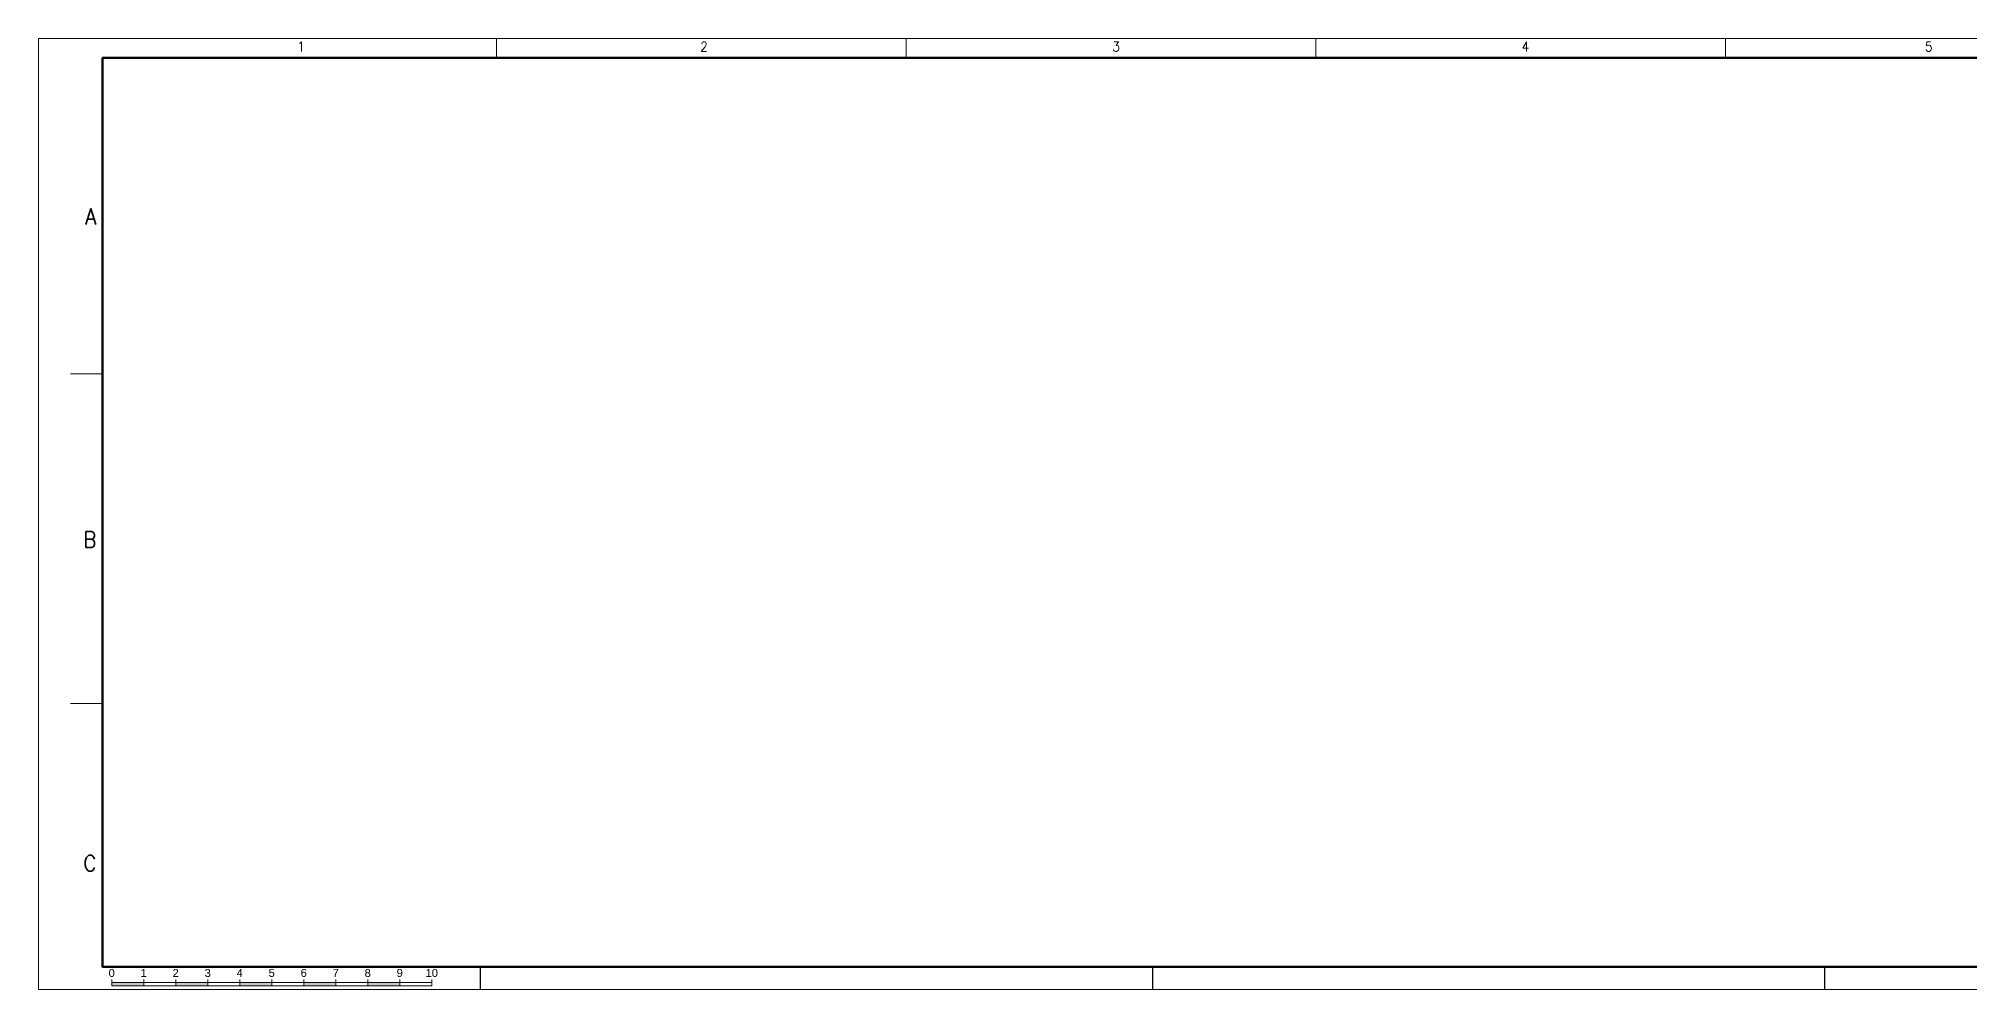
# Paper-space layout 'A4.0' of a CAD drawing. Header units: millimetres. Extents: x -707 to 481, y 136 to 433.
# Drawn here: x -707 to -104, y 136 to 433 of the extents above; entities that cross this region are included whole.
import ezdxf
from ezdxf.enums import TextEntityAlignment as Align

# ---------------------------------------------------------------- set-up
doc = ezdxf.new("R2010")
doc.units = ezdxf.units.MM
doc.header["$LTSCALE"] = 0.5
doc.layers.add('Border', color=7, linetype='Continuous', lineweight=0)
doc.styles.get("Standard").update_dxf_attribs({"font": 'arial.ttf'})
doc.styles.add('Style-STANDARD', font='STANDARD.shx')

# ---------------------------------------------------------------- blocks, each defined once
blk = doc.blocks.new('A4.0_v03_CZ')
at = {"layer": 'Border', "linetype": 'Continuous', "lineweight": 0}
h = blk.add_hatch(color=7, dxfattribs=at)
h.dxf.hatch_style = 1
h.paths.add_polyline_path([(-1155.17, 1.14), (-1155.17, 2.14), (-1165.17, 2.14), (-1165.17, 1.14)])
h.paths.add_polyline_path([(-1135.17, 1.14), (-1135.17, 2.14), (-1145.17, 2.14), (-1145.17, 1.14)])
h.paths.add_polyline_path([(-1125.17, 2.14), (-1125.17, 1.14), (-1115.17, 1.14), (-1115.17, 2.14)])
h.paths.add_polyline_path([(-1105.17, 2.14), (-1105.17, 1.14), (-1095.17, 1.14), (-1095.17, 2.14)])
h.paths.add_polyline_path([(-1085.17, 2.14), (-1085.17, 1.14), (-1075.17, 1.14), (-1075.17, 2.14)])
for p, q in [((-1050, 7), (-1050, 0)), ((-840, 7), (-840, 0)), ((-630, 7), (-630, 0))]:
    blk.add_line(p, q)
at = {"layer": 'Border', "color": 7, "linetype": 'Continuous', "lineweight": 0}
for p, q in [((-1044.9, 291), (-1044.9, 297)), ((-916.9, 291), (-916.9, 297)), ((-788.9, 291), (-788.9, 297)), ((-660.9, 291), (-660.9, 297)), ((-1178, 192.3), (-1168, 192.3)), ((-1178, 89.3), (-1168, 89.3))]:
    blk.add_line(p, q, dxfattribs=at)
at = {"layer": 'Border', "color": 7, "linetype": 'Continuous', "lineweight": 0, "flags": 128}
blk.add_lwpolyline([(-1188, 0), (0, 0), (0, 297), (-1188, 297)], close=True, dxfattribs=at)
at = {"layer": 'Border', "color": 7, "linetype": 'Continuous', "lineweight": 50}
blk.add_lwpolyline([(-210, 7), (-1168, 7), (-1168, 291), (-210, 291)], dxfattribs=at)
at = {"layer": 'Border', "color": 7, "linetype": 'Continuous', "lineweight": 0}
for points in [[(-1165.17, 1.14), (-1165.17, 3.14)], [(-1165.17, 2.14), (-1065.17, 2.14)], [(-1165.17, 1.14), (-1065.17, 1.14)], [(-1155.17, 1.14), (-1155.17, 3.14)], [(-1145.17, 1.14), (-1145.17, 3.14)], [(-1135.17, 1.14), (-1135.17, 3.14)], [(-1125.17, 1.14), (-1125.17, 3.14)], [(-1115.17, 1.14), (-1115.17, 3.14)], [(-1105.17, 1.14), (-1105.17, 3.14)], [(-1095.17, 1.14), (-1095.17, 3.14)], [(-1085.17, 1.14), (-1085.17, 3.14)], [(-1075.17, 1.14), (-1075.17, 3.14)], [(-1065.17, 1.14), (-1065.17, 3.14)]]:
    blk.add_lwpolyline(points, dxfattribs=at)
at = {"layer": 'Border', "color": 7, "linetype": 'Continuous', "lineweight": 30, "style": 'Style-STANDARD'}
for s, p in [('1', (-1107.2, 293)), ('2', (-981.3, 293)), ('3', (-852.5, 293)), ('4', (-724.6, 293)), ('5', (-598.6, 293))]:
    blk.add_text(s, height=3, dxfattribs=at).set_placement(p)
for s, p in [('A', (-1169.93, 241.4)), ('B', (-1169.93, 140.5)), ('C', (-1169.93, 39.4))]:
    blk.add_text(s, height=5, dxfattribs=at).set_placement(p, align=Align.MIDDLE_RIGHT)
at = {"layer": 'Border', "color": 7, "linetype": 'Continuous', "lineweight": 0}
for s, p in [('0', (-1165.17, 5.14)), ('1', (-1155.17, 5.14)), ('2', (-1145.17, 5.14)), ('3', (-1135.17, 5.14)), ('4', (-1125.17, 5.14)), ('5', (-1115.17, 5.14)), ('6', (-1105.17, 5.14)), ('7', (-1095.17, 5.14)), ('8', (-1085.17, 5.14)), ('9', (-1075.17, 5.14)), ('10', (-1065.17, 5.14))]:
    blk.add_text(s, height=2.5, dxfattribs=at).set_placement(p, align=Align.MIDDLE)

psp = doc.layouts.new('A4.0')

# ---------------------------------------------------------------- block references
psp.add_blockref('A4.0_v03_CZ', (481.13, 136.22))

doc.saveas('drawing.dxf')
